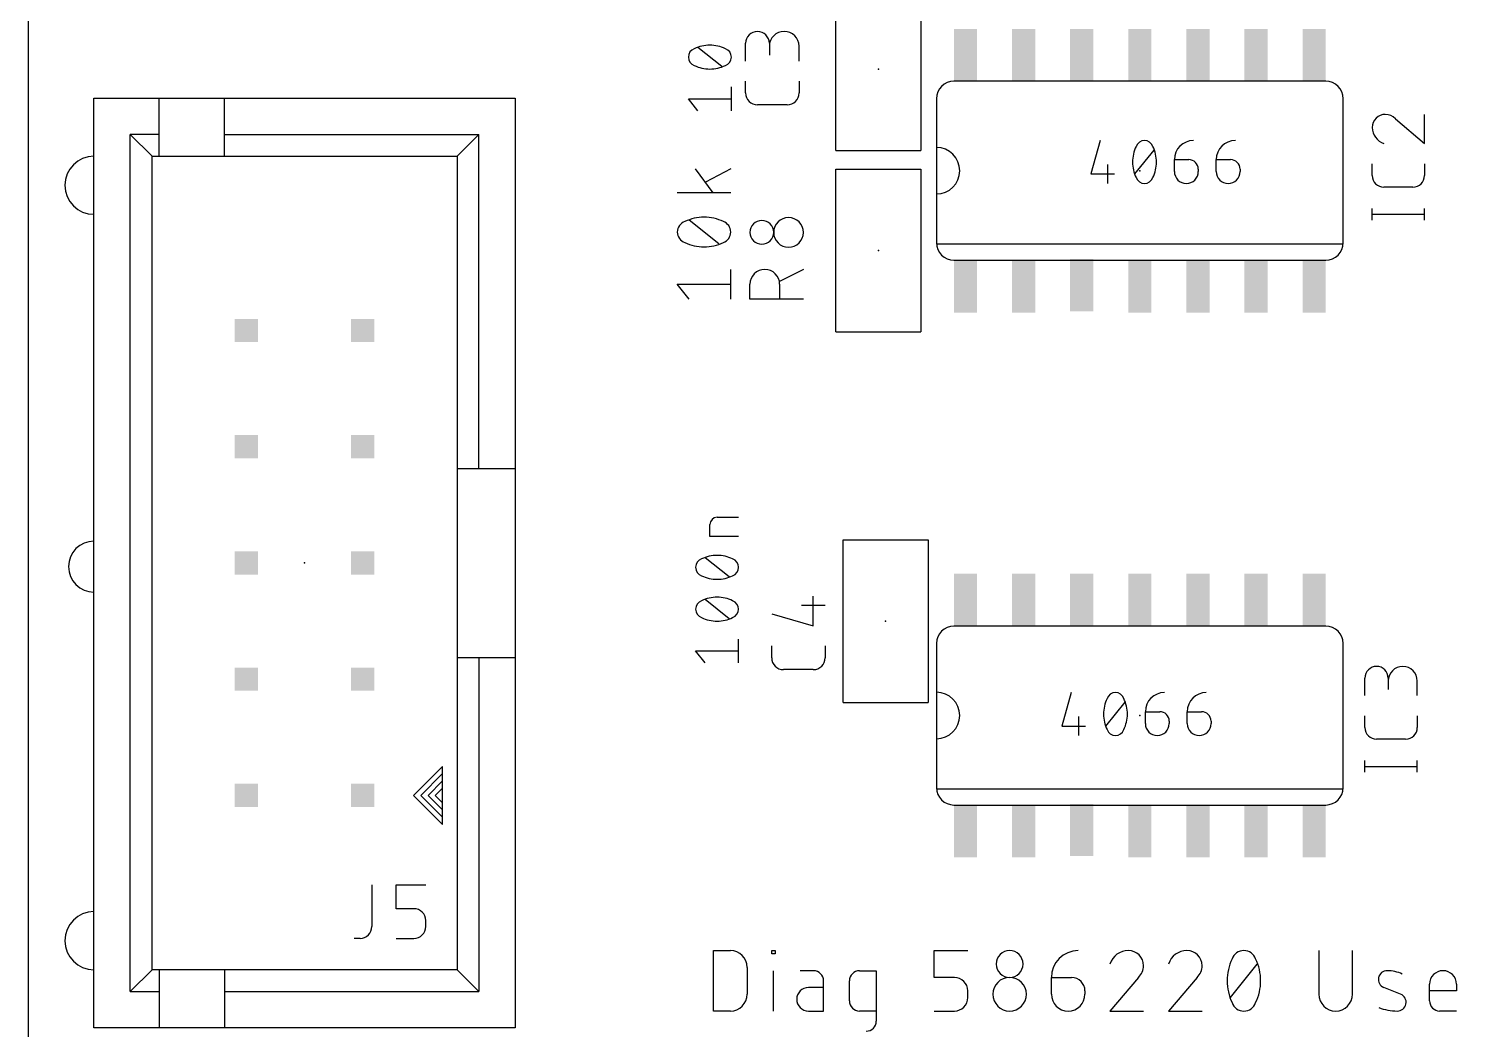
# Model space of a CAD drawing. Extents: x -7.6 to 60.9, y -11.6 to 79.9.
# Drawn here: x 0 to 31.21, y 8.38 to 30.25 of the extents above; entities that cross this region are included whole.
import ezdxf

# ---------------------------------------------------------------- set-up
doc = ezdxf.new("R2010")
doc.units = 0
for name, color, linetype in [('20', 30, 'CONTINUOUS'), ('21', 253, 'CONTINUOUS'), ('23', 7, 'CONTINUOUS'), ('25', 253, 'CONTINUOUS'), ('51', 253, 'CONTINUOUS')]:
    doc.layers.add(name, color=color, linetype=linetype)

# ---------------------------------------------------------------- blocks, each defined once
blk = doc.blocks.new('RECT')
blk.add_solid([(-0.5, -0.5), (0.5, -0.5), (-0.5, 0.5), (0.5, 0.5)])

msp = doc.modelspace()

# ---------------------------------------------------------------- linework, layer by layer
at = {"layer": '20'}
msp.add_line((0, 1), (0, 54), dxfattribs=at)
at = {"layer": '21'}
for p, q in [((17.6467, 27.5907), (17.6467, 31.1468)), ((19.5008, 31.1468), (19.5008, 27.5907)), ((28.3528, 29.1021), (20.2248, 29.1021)), ((1.4287, 8.4138), (1.4287, 28.7338)), ((1.4287, 28.7338), (2.8575, 28.7338)), ((2.8575, 28.7338), (4.2862, 28.7338)), ((2.8575, 27.9401), (2.8575, 28.7338)), ((4.2862, 28.7338), (10.6363, 28.7338)), ((4.2862, 27.9401), (4.2862, 28.7338)), ((10.6363, 28.7338), (10.6363, 20.6376)), ((19.8438, 28.7211), (19.8438, 25.5715)), ((28.7338, 25.5715), (28.7338, 28.7211)), ((2.2225, 9.2074), (2.2225, 27.9401)), ((2.8575, 27.9401), (2.2225, 27.9401)), ((2.6987, 27.4638), (2.2225, 27.9401)), ((2.8575, 27.4638), (2.8575, 27.9401)), ((4.2862, 27.4638), (4.2862, 27.9401)), ((4.2862, 27.9401), (9.8425, 27.9401)), ((9.3663, 27.4638), (9.8425, 27.9401)), ((9.8425, 20.6376), (9.8425, 27.9401)), ((17.6467, 27.5907), (19.5008, 27.5907)), ((2.6987, 9.6837), (2.6987, 27.4638)), ((2.6987, 27.4638), (2.8575, 27.4638)), ((2.8575, 27.4638), (4.2862, 27.4638)), ((4.2862, 27.4638), (9.3663, 27.4638)), ((9.3663, 27.4638), (9.3663, 20.6376)), ((17.6467, 23.622), (17.6467, 27.178)), ((17.6467, 27.178), (19.5008, 27.178)), ((19.5008, 27.178), (19.5008, 23.622)), ((19.8438, 25.5461), (28.7338, 25.5461)), ((20.2248, 25.1905), (28.3528, 25.1905)), ((17.6467, 23.622), (19.5008, 23.622)), ((9.3663, 20.6376), (9.3663, 16.5099)), ((9.3663, 20.6376), (9.8425, 20.6376)), ((9.8425, 20.6376), (10.6363, 20.6376)), ((10.6363, 20.6376), (10.6363, 16.5099)), ((17.8054, 15.5258), (17.8054, 19.0817)), ((17.8054, 19.0817), (19.6596, 19.0817)), ((19.6596, 19.0817), (19.6596, 15.5258)), ((28.3528, 17.1958), (20.2248, 17.1958)), ((19.8438, 16.8148), (19.8438, 13.6652)), ((28.7338, 13.6652), (28.7338, 16.8148)), ((9.3663, 16.5099), (9.3663, 9.6837)), ((9.3663, 16.5099), (9.8425, 16.5099)), ((9.8425, 16.5099), (10.6363, 16.5099)), ((9.8425, 16.5099), (9.8425, 9.2074)), ((10.6363, 16.5099), (10.6363, 8.4138)), ((17.8054, 15.5258), (19.6596, 15.5258)), ((9.0487, 14.1288), (8.4137, 13.4938)), ((9.0487, 13.97), (9.0487, 14.1288)), ((9.0487, 13.97), (8.5725, 13.4938)), ((9.0487, 13.8113), (8.7312, 13.4938)), ((9.0487, 13.8113), (9.0487, 13.97)), ((9.0487, 13.6524), (9.0487, 13.8113)), ((8.4137, 13.4938), (9.0487, 12.8588)), ((8.5725, 13.4938), (9.0487, 13.0175)), ((8.7312, 13.4938), (9.0487, 13.1763)), ((9.0487, 13.6524), (8.89, 13.4938)), ((8.89, 13.4938), (9.0487, 13.335)), ((9.0487, 13.335), (9.0487, 13.6524)), ((19.8438, 13.6398), (28.7338, 13.6398)), ((9.0487, 13.1763), (9.0487, 13.335)), ((9.0487, 13.0175), (9.0487, 13.1763)), ((20.2248, 13.2842), (28.3528, 13.2842)), ((9.0487, 12.8588), (9.0487, 13.0175)), ((14.9733, 8.782), (14.9733, 10.1029)), ((14.9733, 10.1029), (15.3402, 10.1029)), ((16.2423, 10.0295), (16.2423, 10.1029)), ((16.2423, 10.1029), (16.3157, 10.1029)), ((16.3157, 10.0295), (16.2423, 10.0295)), ((16.3157, 10.1029), (16.3157, 10.0295)), ((19.7952, 9.5158), (19.7952, 10.1029)), ((19.7952, 10.1029), (20.529, 10.1029)), ((28.2016, 10.1029), (28.2016, 9.1489)), ((28.9354, 9.1489), (28.9354, 10.1029)), ((2.2225, 9.2074), (2.6987, 9.6837)), ((2.8575, 9.6837), (2.6987, 9.6837)), ((4.2862, 9.6837), (2.8575, 9.6837)), ((2.8575, 9.6837), (2.8575, 9.2074)), ((9.3663, 9.6837), (4.2862, 9.6837)), ((4.2862, 9.6837), (4.2862, 9.2074)), ((9.8425, 9.2074), (9.3663, 9.6837)), ((15.7071, 9.736), (15.7071, 9.1489)), ((26.2694, 9.0756), (26.8564, 9.8093)), ((16.279, 8.782), (16.279, 9.6626)), ((17.1569, 9.6626), (16.8634, 9.6626)), ((17.377, 8.782), (17.377, 9.4425)), ((17.9421, 9.0022), (17.9421, 9.4425)), ((18.1623, 9.6626), (18.5291, 9.6626)), ((18.5291, 9.6626), (18.5291, 8.5619)), ((20.2355, 9.5158), (19.7952, 9.5158)), ((22.3555, 9.5158), (22.7958, 9.5158)), ((22.3555, 9.1489), (22.3555, 9.5158)), ((24.2594, 9.5158), (23.6357, 8.782)), ((25.5396, 9.5158), (24.9159, 8.782)), ((30.6219, 9.0022), (30.6219, 9.3691)), ((31.2089, 9.3691), (31.2089, 9.2223)), ((2.2225, 9.2074), (2.8575, 9.2074)), ((2.8575, 9.2074), (2.8575, 8.4138)), ((4.2862, 9.2074), (4.2862, 8.4138)), ((4.2862, 9.2074), (9.8425, 9.2074)), ((17.377, 9.2957), (17.0468, 9.2957)), ((20.529, 9.0756), (20.529, 9.2223)), ((23.0893, 9.2223), (23.0893, 9.1489)), ((29.9894, 9.1489), (29.6225, 9.2957)), ((31.2089, 9.2223), (30.6219, 9.2223)), ((15.3402, 8.782), (14.9733, 8.782)), ((17.0468, 8.782), (17.377, 8.782)), ((18.5291, 8.782), (18.1623, 8.782)), ((19.7952, 8.782), (20.2355, 8.782)), ((23.6357, 8.782), (24.3695, 8.782)), ((24.9159, 8.782), (25.6496, 8.782)), ((31.2089, 8.782), (30.8421, 8.782)), ((2.8575, 8.4138), (1.4287, 8.4138)), ((4.2862, 8.4138), (2.8575, 8.4138)), ((10.6363, 8.4138), (4.2862, 8.4138))]:
    msp.add_line(p, q, dxfattribs=at)
for centre, radius, start, end in [((20.2248, 28.7211), 0.381, 90, 180), ((28.3528, 28.7211), 0.381, 0, 90), ((19.8438, 27.1463), 0.508, 270, 90), ((1.4287, 26.8288), 0.635, 90, 270), ((20.2248, 25.5715), 0.381, 180, 270), ((28.3528, 25.5715), 0.381, 270, 0), ((1.4287, 18.4944), 0.5556, 90, 270), ((20.2248, 16.8148), 0.381, 90, 180), ((28.3528, 16.8148), 0.381, 0, 90), ((19.8438, 15.24), 0.508, 270, 90), ((20.2248, 13.6652), 0.381, 180, 270), ((28.3528, 13.6652), 0.381, 270, 0), ((1.4287, 10.3187), 0.635, 90, 270), ((15.3402, 9.736), 0.3669, 0, 90), ((21.4423, 9.8093), 0.2935, 0, 180), ((22.9426, 9.5158), 0.587, 90.0003, 180), ((24.0393, 9.6786), 0.4242, 89.9999, 162.0555), ((24.0393, 9.7727), 0.3302, 0, 90), ((25.3194, 9.6786), 0.4242, 89.9999, 162.0555), ((25.3194, 9.7727), 0.3302, 0, 90), ((26.5629, 9.8314), 0.2715, 90.0001, 161.0754), ((26.5629, 9.8314), 0.2715, 18.9239, 89.9999), ((21.4423, 9.8093), 0.2935, 180, 0), ((24.0148, 9.7727), 0.3547, 313.6037, 360), ((25.295, 9.7727), 0.3547, 313.6037, 360), ((27.2844, 9.4425), 1.0884, 154.0108, 180.0001), ((25.8414, 9.4425), 1.0884, 359.9999, 25.9892), ((17.1569, 9.4425), 0.2201, 0, 90), ((18.1623, 9.4425), 0.2201, 90, 180), ((20.2355, 9.2223), 0.2935, 0, 90), ((21.4423, 9.1489), 0.3669, 0, 180), ((22.7958, 9.2223), 0.2935, 0, 90), ((27.2845, 9.4425), 1.0884, 180, 205.989), ((25.8413, 9.4425), 1.0885, 334.011, 360), ((29.6932, 9.4723), 0.1903, 89.1812, 248.1987), ((29.684, 8.8294), 0.8333, 65.7611, 89.1812), ((30.9154, 9.3691), 0.2935, 0, 180), ((15.3402, 9.1489), 0.3669, 270, 0), ((17.0468, 9.0389), 0.2568, 90, 270), ((20.2355, 9.0756), 0.2935, 270, 0.0006), ((21.4423, 9.1489), 0.3669, 180, 0), ((22.7224, 9.1489), 0.3669, 180, 0), ((28.5685, 9.1489), 0.3669, 180, 0), ((29.9188, 8.9723), 0.1903, 269.1812, 68.1987), ((18.1623, 9.0022), 0.2201, 180, 270), ((26.5629, 9.0536), 0.2715, 198.925, 269.9998), ((26.5629, 9.0535), 0.2715, 269.9999, 341.0753), ((29.9338, 10.0264), 1.2445, 250.2099, 269.1812), ((30.8421, 9.0022), 0.2201, 180, 270), ((18.309, 8.5619), 0.2201, 270.0008, 0)]:
    msp.add_arc(centre, radius, start, end, dxfattribs=at)
at = {"layer": '23'}
for p in [(18.5738, 29.3688), (24.2888, 27.1463), (18.5738, 25.4), (6.0325, 18.5738), (18.7325, 17.3038), (24.2888, 15.24)]:
    msp.add_point(p, dxfattribs=at)
at = {"layer": '25'}
for p, q in [((15.1518, 29.421), (14.6297, 29.8386)), ((15.6721, 29.5416), (15.6721, 29.9311)), ((16.1913, 29.9311), (16.1913, 29.6714)), ((16.8405, 29.5416), (16.8405, 29.8662)), ((15.6721, 28.8454), (15.6721, 29.1051)), ((16.8405, 29.1051), (16.8405, 28.8454)), ((14.6297, 28.4544), (14.4209, 28.7154)), ((14.4209, 28.7154), (15.3607, 28.7154)), ((15.3607, 28.4544), (15.3607, 28.9765)), ((16.5808, 28.5858), (15.9317, 28.5858)), ((29.8768, 28.2829), (30.5118, 27.7431)), ((30.5118, 27.7431), (30.5118, 28.3781)), ((23.4244, 27.8067), (23.2156, 27.0757)), ((24.1822, 27.0757), (24.5999, 27.5978)), ((14.569, 27.1852), (14.9585, 26.6659)), ((15.348, 27.1852), (14.7962, 26.8931)), ((23.5811, 27.2845), (23.5811, 26.8669)), ((25.0444, 27.389), (25.3577, 27.389)), ((25.0444, 27.1279), (25.0444, 27.389)), ((25.5665, 27.1801), (25.5665, 27.1279)), ((25.9588, 27.389), (26.2721, 27.389)), ((25.9588, 27.1279), (25.9588, 27.389)), ((26.4809, 27.1801), (26.4809, 27.1279)), ((29.3688, 27.0409), (29.3688, 27.2949)), ((30.5118, 27.2949), (30.5118, 27.0409)), ((23.2156, 27.0757), (23.7377, 27.0757)), ((15.348, 26.6659), (14.1796, 26.6659)), ((30.2578, 26.7869), (29.6227, 26.7869)), ((29.3688, 26.0668), (29.3688, 26.3208)), ((30.5118, 26.0668), (30.5118, 26.3208)), ((15.0883, 25.5475), (14.4392, 26.0667)), ((29.3688, 26.1938), (30.5118, 26.1938)), ((15.348, 24.3396), (15.348, 24.9887)), ((16.9354, 24.9887), (16.4162, 24.729)), ((14.4392, 24.3396), (14.1796, 24.6641)), ((14.1796, 24.6641), (15.348, 24.6641)), ((15.7671, 24.3396), (15.7671, 24.6641)), ((16.4162, 24.6641), (16.4162, 24.3396)), ((16.9354, 24.3396), (15.7671, 24.3396)), ((14.8929, 19.1543), (14.8929, 19.4153)), ((15.0495, 19.572), (15.5194, 19.572)), ((15.5194, 19.1543), (14.8929, 19.1543)), ((15.3106, 18.2704), (14.7884, 18.688)), ((17.1521, 17.1991), (17.1521, 17.8482)), ((15.3106, 17.356), (14.7884, 17.7736)), ((16.8924, 17.6535), (17.4117, 17.6535)), ((16.2433, 17.4588), (17.1521, 17.1991)), ((15.5194, 16.3894), (15.5194, 16.9115)), ((14.7884, 16.3894), (14.5796, 16.6504)), ((14.5796, 16.6504), (15.5194, 16.6504)), ((16.2433, 16.5029), (16.2433, 16.7626)), ((17.4117, 16.7626), (17.4117, 16.5029)), ((17.1521, 16.2433), (16.5029, 16.2433)), ((29.21, 15.6781), (29.21, 16.0591)), ((29.718, 16.0591), (29.718, 15.8051)), ((30.353, 15.6781), (30.353, 15.9956)), ((22.7894, 15.7416), (22.5806, 15.0107)), ((23.5472, 15.0107), (23.9649, 15.5328)), ((24.4094, 15.324), (24.7227, 15.324)), ((24.4094, 15.0629), (24.4094, 15.324)), ((25.3238, 15.324), (25.6371, 15.324)), ((25.3238, 15.0629), (25.3238, 15.324)), ((22.5806, 15.0107), (23.1027, 15.0107)), ((22.9461, 15.2195), (22.9461, 14.8018)), ((24.9315, 15.1151), (24.9315, 15.0629)), ((25.8459, 15.1151), (25.8459, 15.0629)), ((29.21, 14.9759), (29.21, 15.2299)), ((30.353, 15.2299), (30.353, 14.9759)), ((30.099, 14.7219), (29.464, 14.7219)), ((29.21, 14.0018), (29.21, 14.2558)), ((29.21, 14.1288), (30.353, 14.1288)), ((30.353, 14.0018), (30.353, 14.2558)), ((7.5041, 11.538), (7.5041, 10.6292)), ((8.0314, 11.0187), (8.0314, 11.538)), ((8.0314, 11.538), (8.6805, 11.538)), ((8.4209, 11.0187), (8.0314, 11.0187)), ((8.6805, 10.6292), (8.6805, 10.759)), ((7.2444, 10.3696), (7.1146, 10.3696)), ((8.0314, 10.3696), (8.4209, 10.3696))]:
    msp.add_line(p, q, dxfattribs=at)
for centre, radius, start, end in [((15.9317, 29.9311), 0.2596, 0, 180), ((16.5159, 29.8662), 0.3246, 0, 180), ((14.614, 29.6298), 0.1932, 108.9238, 180.0003), ((14.8908, 29.1164), 0.7745, 90.0001, 115.9888), ((14.8908, 29.1164), 0.7745, 64.0113, 90), ((15.1675, 29.6298), 0.1932, 360, 71.0747), ((14.614, 29.6298), 0.1932, 179.9999, 251.076), ((14.8908, 30.1432), 0.7745, 244.0112, 269.9999), ((14.8908, 30.1432), 0.7745, 270, 295.9887), ((15.1675, 29.6298), 0.1932, 288.9255, 359.9999), ((15.9317, 28.8455), 0.2596, 180.0014, 270), ((16.5808, 28.8454), 0.2596, 270, 0), ((29.6545, 28.0924), 0.2858, 90, 180), ((29.7359, 28.0924), 0.3671, 180, 252.0547), ((29.6545, 28.0712), 0.3069, 43.6027, 90.0001), ((24.391, 27.6135), 0.1932, 90.0003, 161.0756), ((24.391, 27.6135), 0.1932, 18.9247, 90.0003), ((25.4621, 27.389), 0.4177, 90.0004, 180), ((26.3765, 27.389), 0.4177, 90.0004, 180), ((24.9045, 27.3368), 0.7745, 154.011, 180.0001), ((23.8776, 27.3368), 0.7745, 359.9999, 25.989), ((24.9045, 27.3368), 0.7745, 180, 205.9887), ((23.8776, 27.3368), 0.7745, 334.0113, 360), ((25.3577, 27.1801), 0.2088, 0, 90), ((26.2721, 27.1801), 0.2088, 0, 90), ((24.391, 27.06), 0.1932, 198.9255, 269.9999), ((24.391, 27.06), 0.1932, 270, 341.0747), ((25.3054, 27.1279), 0.2611, 180, 0), ((26.2198, 27.1279), 0.2611, 180, 0), ((29.6227, 27.0409), 0.254, 180, 270), ((30.2578, 27.0409), 0.254, 270, 0), ((14.4197, 25.8071), 0.2402, 108.924, 180.0001), ((14.7638, 25.1688), 0.9629, 90.0001, 115.9889), ((14.7637, 25.1688), 0.9629, 64.0112, 90), ((15.1078, 25.8071), 0.2402, 0, 71.0747), ((16.0267, 25.7997), 0.2596, 90, 270), ((16.0267, 25.7997), 0.2596, 270, 90), ((16.6109, 25.7997), 0.3246, 90, 270), ((16.6109, 25.7997), 0.3246, 270, 90), ((14.4197, 25.8071), 0.2402, 180, 251.0758), ((15.1078, 25.8071), 0.2402, 288.9254, 359.9998), ((14.7637, 26.4454), 0.9629, 244.0111, 269.9999), ((14.7637, 26.4454), 0.9629, 270, 295.9888), ((16.0916, 24.6641), 0.3246, 0, 180), ((15.0495, 19.4153), 0.1566, 90.0011, 180), ((15.0495, 17.9658), 0.7745, 90.0001, 115.9888), ((15.0495, 17.9658), 0.7745, 64.0113, 90), ((14.7728, 18.4792), 0.1932, 108.9238, 180.0003), ((14.7728, 18.4792), 0.1932, 179.9999, 251.076), ((15.3262, 18.4792), 0.1932, 360, 71.0747), ((15.3262, 18.4792), 0.1932, 288.9255, 359.9999), ((15.0495, 18.9926), 0.7745, 244.0112, 269.9999), ((15.0495, 18.9926), 0.7745, 270, 295.9887), ((15.0495, 17.0514), 0.7745, 90.0001, 115.9888), ((15.0495, 17.0514), 0.7745, 64.0113, 90), ((14.7728, 17.5648), 0.1932, 108.9238, 180.0003), ((14.7728, 17.5648), 0.1932, 179.9999, 251.076), ((15.3262, 17.5648), 0.1932, 360, 71.0747), ((15.3262, 17.5648), 0.1932, 288.9255, 359.9999), ((15.0495, 18.0782), 0.7745, 244.0112, 269.9999), ((15.0495, 18.0782), 0.7745, 270, 295.9887), ((16.5029, 16.503), 0.2596, 180.0014, 270), ((17.1521, 16.5029), 0.2596, 270, 0), ((29.464, 16.0591), 0.254, 0, 180), ((30.0355, 15.9956), 0.3175, 0, 180), ((24.2695, 15.2718), 0.7745, 154.011, 180.0001), ((23.7561, 15.5485), 0.1932, 90.0003, 161.0756), ((23.7561, 15.5485), 0.1932, 18.9247, 90.0003), ((23.2426, 15.2718), 0.7745, 359.9999, 25.989), ((24.8271, 15.324), 0.4177, 90.0004, 180), ((25.7415, 15.324), 0.4177, 90.0004, 180), ((24.7227, 15.1151), 0.2088, 0, 90), ((25.6371, 15.1151), 0.2088, 0, 90), ((24.2695, 15.2718), 0.7745, 180, 205.9887), ((23.2426, 15.2718), 0.7745, 334.0113, 360), ((24.6704, 15.0629), 0.2611, 180, 0), ((25.5848, 15.0629), 0.2611, 180, 0), ((23.7561, 14.995), 0.1932, 198.9255, 269.9999), ((23.7561, 14.995), 0.1932, 270, 341.0747), ((29.464, 14.9759), 0.254, 180, 270), ((30.099, 14.9759), 0.254, 270, 0), ((8.4209, 10.759), 0.2596, 0, 90), ((7.2444, 10.6292), 0.2596, 270, 0), ((8.4209, 10.6292), 0.2596, 270, 0)]:
    msp.add_arc(centre, radius, start, end, dxfattribs=at)

# ---------------------------------------------------------------- block references
at = {"layer": '51', "xscale": 0.508, "yscale": 1.143}
for p in [(20.4788, 29.6736), (21.7488, 29.6736), (23.0188, 29.6736), (24.2888, 29.6736), (25.5587, 29.6736), (26.8288, 29.6736), (28.0988, 29.6736), (20.4788, 24.619), (21.7488, 24.619), (23.0188, 24.6444), (24.2888, 24.619), (25.5587, 24.619), (26.8288, 24.619), (28.0988, 24.619), (20.4788, 17.7673), (21.7488, 17.7673), (23.0188, 17.7673), (24.2888, 17.7673), (25.5587, 17.7673), (26.8288, 17.7673), (28.0988, 17.7673), (20.4788, 12.7127), (21.7488, 12.7127), (23.0188, 12.7381), (24.2888, 12.7127), (25.5587, 12.7127), (26.8288, 12.7127), (28.0988, 12.7127)]:
    msp.add_blockref('RECT', p, dxfattribs=at)
at = {"layer": '51', "xscale": 0.508, "yscale": 0.508, "rotation": 90}
for p in [(4.7625, 23.6538), (7.3025, 23.6538), (4.7625, 21.1137), (7.3025, 21.1137), (4.7625, 18.5738), (7.3025, 18.5738), (4.7625, 16.0338), (7.3025, 16.0338), (4.7625, 13.4938), (7.3025, 13.4938)]:
    msp.add_blockref('RECT', p, dxfattribs=at)

doc.saveas('drawing.dxf')
